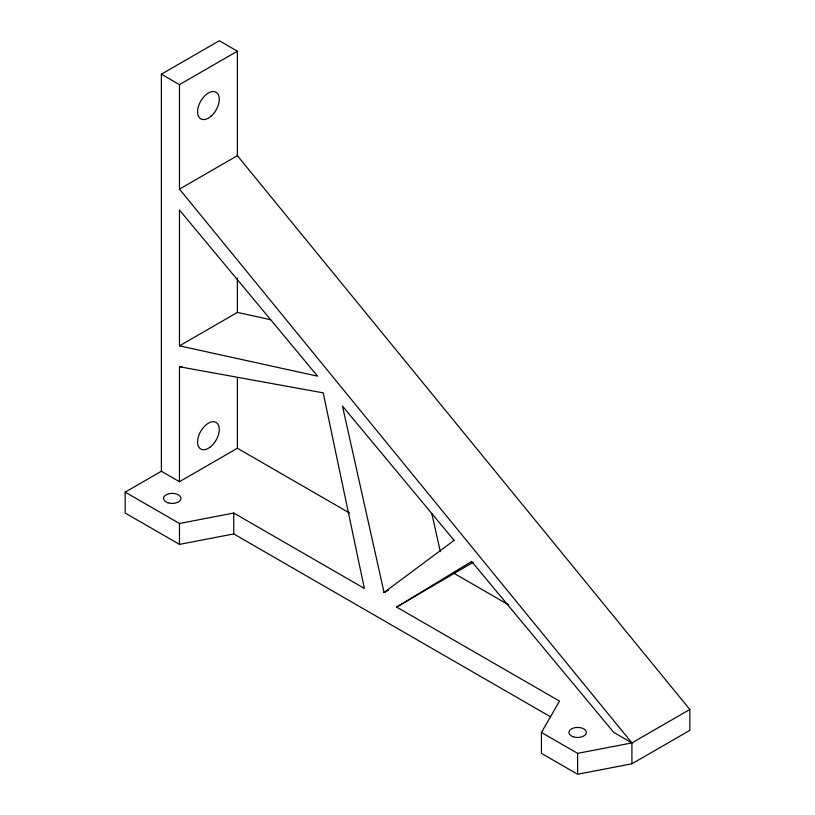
<?xml version="1.0" encoding="UTF-8"?>
<svg xmlns="http://www.w3.org/2000/svg" width="815" height="815" viewBox="0 0 815 815"><rect width="100%" height="100%" fill="white"/><g stroke="black" fill="none" stroke-linecap="round" stroke-linejoin="round"><path stroke-width="1.22" d="M689.826 709.468L689.826 730.362L631.91 763.798L577.621 774.25L541.425 753.355L541.425 732.451L559.518 701.114L396.64 607.073L471.64 561.454L613.817 732.451L631.91 742.903L689.826 709.468L237.379 155.685L237.379 51.202L219.286 40.75L161.37 74.185L161.37 471.243L125.174 492.138L125.174 513.032L179.473 544.379L233.762 533.927L550.716 716.925M396.64 607.073L473.036 562.391M161.37 74.185L179.473 84.638L237.379 51.202M631.91 763.798L631.91 742.903L179.473 189.121L237.379 155.685M179.473 345.855L317.595 376.163L179.473 210.015L179.473 345.855L237.379 312.42L270.682 319.724M161.37 471.243L179.473 481.685L237.379 448.25L349.635 513.063M125.174 492.138L179.473 523.485L233.762 513.032L364.356 588.43L323.198 392.861L179.473 366.75L179.473 481.685M541.425 732.451L577.621 753.355L631.91 742.903M179.473 366.75L182.01 366.669M454.556 573.638L508.57 604.822M431.787 513.389L440.324 551.663M577.621 753.355L577.621 774.25M237.379 278.139L237.379 312.42M237.379 377.518L237.379 448.25M233.762 513.032L233.762 533.927M179.473 84.638L179.473 189.121M179.473 523.485L179.473 544.379M454.108 540.355L384.059 592.515L342.463 406.074L454.108 540.355M388.439 589.989L384.059 592.515L388.439 589.999M209.842 447.323A15.353 8.863 -60 0 0 217.045 423.107A15.353 8.863 -60 0 0 198.391 436.708A15.353 8.863 -60 0 0 209.842 447.323M167.88 502.753A8.7 5.022 0 0 0 180.93 498.403A8.7 5.022 0 0 0 167.88 494.053A8.7 5.022 0 0 0 167.88 502.753M572.965 736.699A8.7 5.022 0 0 0 586.311 732.665A8.7 5.022 0 0 0 573.577 728.009A8.7 5.022 0 0 0 572.965 736.699M210.932 116.29A15.353 8.863 -60 0 0 216.321 92.37A15.353 8.863 -60 0 0 198.025 107.947A15.353 8.863 -60 0 0 210.932 116.29"/></g></svg>
